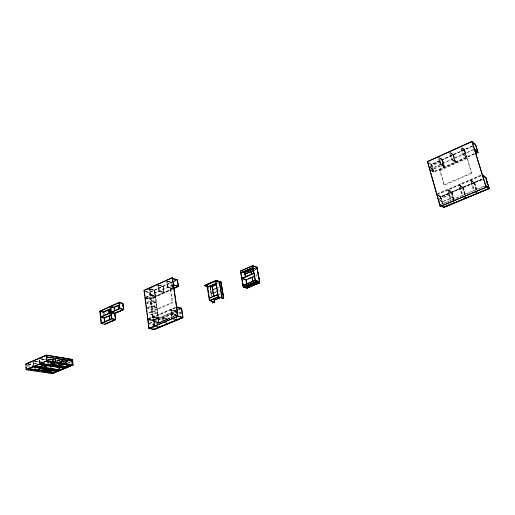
<?xml version="1.0" encoding="UTF-8"?>
<svg xmlns="http://www.w3.org/2000/svg" width="515" height="515" viewBox="0 0 515 515"><rect width="100%" height="100%" fill="white"/><g stroke="black" fill="none" stroke-linecap="round" stroke-linejoin="round"><path stroke-width="0.39" stroke-dasharray="2.58 1.93" d="M147.754 289.842L152.633 287.634M156.18 286.025L158.311 285.059L159.167 291.387L164.111 292.771L163.268 286.231L159.631 285.156M474.373 153.908L433.463 172.119L431.287 164.472L471.972 146.112M429.452 163.113L431.499 164.613L472.822 145.977M472.783 146.144L431.383 164.813L429.549 163.455M173.767 281.306L176.587 280.038M145.681 291.471L149.344 292.501L171.836 282.368M173.986 281.402L175.383 280.772M430.07 166.075L439.507 161.819L443.119 164.562L433.006 169.081L429.343 166.397M173.806 281.602L177.334 280.018M430.167 166.422L439.61 162.167L443.215 164.903L433.109 169.429L429.439 166.744M430.424 168.785L474.412 149.06M429.8 169.461L474.521 149.414M145.803 297.058L173.491 284.653M145.842 297.355L173.529 284.956M145.88 297.651L150.657 295.513L155.44 296.827L149.994 299.241L145.88 298.14M474.264 153.56L433.366 171.772L431.531 170.446M431.338 164.491L433.656 172.184L474.502 154.004M439.656 170.137L466.912 158.015L467.356 158.382L471.894 173.298L444.368 185.207L443.904 184.872L439.656 170.137L440.125 170.478L444.368 185.207M155.594 296.634L150.2 299.028L145.842 297.844M153.637 297.747L170.961 290.048L172.75 302.711L155.292 310.262L154.68 310.101L153.019 297.58L153.637 297.747L155.292 310.262M440.125 170.478L467.356 158.382M146.781 302.485L151.075 300.586L155.865 301.867L150.869 304.062L146.756 302.981M146.82 302.788L151.114 300.889L155.903 302.163L150.908 304.359L146.794 303.284M147.464 307.764L151.764 305.884L156.566 307.133L151.558 309.309L147.432 308.253M147.502 308.067L151.809 306.18L156.605 307.429L151.597 309.605L147.47 308.556M154.68 310.101L172.139 302.543L172.75 302.711M443.904 184.872L471.45 172.943L471.894 173.298M148.867 312.76L152.466 311.202L157.275 312.425L152.247 314.581L148.803 313.725M148.906 313.062L152.504 311.504L157.313 312.721L152.286 314.884L148.841 314.028M217.124 283.887L218.515 283.289M36.842 363.899L33.475 363.493L36.642 363.989M38.992 359.547L39.307 360.97M254.391 268.289L255.858 267.658M254.146 268.515L255.504 267.929M254.346 268.585L255.71 268M254.519 270.008L255.987 269.377M253.985 270.401L256.193 269.448M47.805 359.818L51.049 358.736M47.805 359.998L51.236 358.524M48.552 359.798L51.571 358.517M48.281 360.075L51.815 358.556M217.71 287.512L219.19 286.913M437.48 193.737L482.291 174.527M436.862 194.406L482.407 174.894M436.965 194.76L481.789 175.57M148.571 318.521L153.406 316.448L158.221 317.639L152.704 319.982L148.565 318.985M148.61 318.824L176.658 306.831M52.131 360.416L54.133 359.56M147.953 319.422L176.703 307.133M52.376 360.455L54.378 359.599M147.992 319.725L176.748 307.442M218.283 290.988L219.763 290.396M438.677 195.359L440.595 196.666L482.252 178.93M255.723 275.525L257.197 274.901M440.57 196.917L482.162 179.214L440.518 196.897L442.565 204.101M438.143 195.275L440.731 197.026L482.362 179.291M255.781 275.853L257.255 275.222M482.278 179.529L440.615 197.251L438.181 195.591M56.528 361.137L57.641 360.661L62.952 361.53M172.557 288.864L171.649 282.259L149.099 292.423L152.743 320.285L158.26 317.942L154.526 289.977M57.023 361.079L59.843 359.882M177.308 310.011L152.981 320.336L148.603 319.287M178.029 309.702L180.926 308.472M57.262 361.118L60.081 359.921M439.334 198.925L449.048 194.799L452.64 197.309L442.288 201.674L438.638 199.215M57.5 361.157L60.319 359.959M148.642 319.59L153.032 320.658L177.353 310.313M180.971 308.781L178.074 310.011L179.516 309.418M153.032 320.658L158.491 318.341L158.498 318L153.444 316.757M158.337 318.54L152.82 320.884L149.376 320.053M439.437 199.286L449.151 195.159L452.743 197.67L442.391 202.028L438.741 199.575M176.536 315.154L171.547 313.873L154.037 321.283L159.077 322.493L176.536 315.154L175.976 311.208L158.556 318.598L153.522 317.362M149.459 323.227L153.798 321.386L158.62 322.545L153.567 324.669L148.732 323.529M58.929 361.916L62.257 360.506M149.498 323.529L153.843 321.695L159.18 322.95M171.836 314.079L177.115 311.845M59.83 361.672L62.495 360.545M60.641 361.8L63.306 360.68M60.879 361.839L62.875 360.996M179.201 313.886L181.827 312.779M158.665 322.847L153.605 324.971L148.771 323.838M158.903 322.744L176.368 315.405M179.246 314.195L181.872 313.088M439.784 204.732L484.937 185.754M159.116 322.796L176.581 315.457L171.592 314.182L154.082 321.592L159.148 322.821M64.8 362.528L67.877 361.234L64.111 360.893M65.025 362.566L68.682 361.028M166.886 319.712L158.942 323.047L154.12 321.894L171.63 314.491L176.407 315.714L172.744 317.253M169.808 318.482L167.568 319.1M441.986 204.21L451.089 200.386L447.979 189.642L451.784 192.327L453.985 199.884M451.803 200.09L461.762 195.906M485.787 185.818L462.47 195.61L459.168 184.441L462.869 187.183L464.961 194.425M65.373 362.444L68.186 361.26M65.605 362.483L69.126 361.002M67.948 362.998L70.607 361.884M68.186 363.03L70.838 361.923M27.07 365.753L30.958 366.345M26.877 365.837L30.05 366.32M28.512 364.395L33.327 365.122M28.319 364.478L33.758 365.315M27.984 364.478L33.533 365.335M34.885 361.498L40.434 362.367M34.692 361.575L40.234 362.451M39.108 361.06L41.683 361.35M34.865 361.208L40.395 362.077M40.633 362.283L33.507 361.15L33.675 363.41M53.792 360.313L49.125 359.264L53.772 360.03M62.978 361.813L57.641 360.661M63.731 361.942L66.01 362.315L63.712 361.659M41.496 358.801L45.449 359.431M39.34 358.62L45.661 359.65M41.509 359.09L45.475 359.721M41.309 359.18L47.631 360.204M58.015 359.888L63.358 360.764M53.779 359.567L49.91 358.929L53.805 359.856M56.875 360.075L62.972 361.079M63.731 361.202L66.789 361.987L65.276 361.736M56.901 360.365L64.517 361.614M148.803 318.882L152.942 319.879M148.919 319.789L153.058 320.781M166.68 319.339L162.566 318.322L163.107 322.287M153.483 317.06L158.536 318.302M167.813 319.178L162.766 317.916L163.242 321.392M167.851 319.306L163.049 318.122L163.48 321.289M162.811 318.219L166.924 319.236M176.162 315.817L171.386 314.594L171.946 318.579M176.568 314.993L171.791 313.77L177.07 311.536L181.151 312.605M176.613 315.302L171.302 313.976L170.742 310.011L175.731 311.311M175.93 310.906L170.948 309.599L172.081 317.697M176.008 311.047L171.238 309.798L172.325 317.594M170.993 309.901L175.976 311.208M178.473 312.199L181.196 312.914M146.041 297.445L150.148 298.552M145.803 297.548L149.917 298.655L172.551 288.587L167.806 287.196M146.112 298.037L150.226 299.138M155.594 296.125L150.811 294.812L150.026 288.812M150.58 294.915L155.363 296.234M150.618 295.211L155.633 296.543L154.77 290.061L150.432 288.818M145.269 291.471L149.369 292.61M145.719 291.767L149.138 292.713L171.933 282.452L167.877 281.229M164.131 292.333L159.367 290.981L158.549 284.95M159.129 291.084L163.892 292.436M150.708 289.005L154.796 290.164M150.47 289.115L154.564 290.273M170.961 290.048L170.349 289.874L172.139 302.543M158.987 285.252L163.062 286.443M159.225 285.149L163.3 286.334M167.632 281.338L171.688 282.555M168.27 281.242L171.894 282.342M438.548 195.436L440.988 197.091L442.939 203.946M451.7 192.359L453.741 199.814M448.082 190.003L451.674 192.546M430.675 169.39L433.727 171.611L431.744 164.652L428.686 162.386M431.016 170.349L433.463 172.119M459.277 184.801L462.927 187.589M459.38 185.162L462.908 187.769M462.85 187.434L465.045 194.393M440.621 164.214L444.226 166.937M444.355 167.227L442.301 159.74L439.681 157.745M442.218 159.779L444.271 167.266M439.784 158.092L442.185 159.94M439.417 158.26L441.825 160.107L443.859 167.105L440.248 164.382L438.214 157.333M439.546 157.461L442.552 159.772L444.593 166.776L440.988 164.047L438.947 156.998M474.328 182.735L476.497 190.26M470.858 180.25L474.315 182.922M451.707 159.238L455.247 162.025M450.419 153.27L452.788 155.163L454.874 162.193L451.333 159.412L449.241 152.331M450.58 152.459L453.528 154.828L455.627 161.858L452.086 159.071L449.988 151.989M450.689 152.755L453.264 154.796L455.543 162.444L451.816 159.592L449.82 152.865M450.792 153.103L453.161 154.996M462.972 154.191L466.448 157.043M462.361 147.863L464.678 149.801L466.828 156.869L463.352 154.017L461.202 146.897M462.451 148.172L464.401 149.768L466.738 157.461L463.082 154.545L461.034 147.779M461.981 148.037L464.298 149.968M461.601 148.211L463.918 150.142L466.069 157.21L462.592 154.358L460.436 147.245M476.884 189.945L474.701 182.754L471.244 180.083L474.315 190.222M466.912 158.015L471.45 172.943M476.504 189.578L474.412 182.696L470.749 179.889L474.038 190.75M464.247 149.64L466.654 157.5M474.257 182.58L476.581 190.228M464.195 149.62L466.551 157.39M475.892 189.552L473.922 183.083L470.472 180.417L473.53 190.55M465.348 194.535L463.288 187.608L459.766 185.001L462.753 195.082M453.11 154.667L455.46 162.483M453.058 154.648L455.357 162.38M462.798 187.415L464.968 194.696M464.582 194.857L462.522 187.93L459 185.329L461.981 195.404M454.056 199.279L452.048 192.385L448.462 189.842L451.365 199.865M442.089 159.599L444.432 167.388L440.718 164.562L438.986 158.575M451.571 192.192L453.902 199.923M453.303 199.595L451.301 192.707L447.709 190.164L450.606 200.187M431.499 164.613L433.656 172.184M440.731 197.026L442.662 203.798M440.595 196.666L442.707 204.442M210.39 286.816L211.89 296.131M211.601 295.874L209.991 287.132L211.388 295.81M210.133 286.926L211.626 296.247M172.255 284.711L172.789 288.477L168.051 287.093L167.201 281.023M176.117 311.826L176.336 313.371M172.203 284.531L172.77 288.928L149.974 298.906L172.589 288.883L167.851 287.499L166.957 281.132M176.664 316.255L176.986 318.508M175.718 310.848L176.42 315.798M176.503 316.159L176.864 318.901M163.023 286.147L163.931 292.732M154.719 290.08L158.446 317.967M158.517 318.296L159.09 322.821M154.558 289.997L155.421 296.486M158.974 323.517L158.298 318.238L152.781 320.581L153.418 325.461M158.717 323.24L158.105 318.643L153.283 317.465L154.294 325.165M154.358 321.798L154.667 324.16M149.788 288.921L154.539 325.068M149.344 292.501L153.856 326.89M153.959 327.649L154.159 329.175M153.496 325.815L153.818 328.512M71.27 361.607L71.559 364.774M62.92 360.223L63.197 363.429M59.566 360.14L58.446 360.616M39.681 360.114L39.848 362.29M39.449 360.075L39.61 362.257M39.243 360.159L39.41 362.341M33.398 362.084L33.681 366.416M33.166 362.064L33.481 366.506M220.336 293.853L218.856 294.477L220.343 293.891M159.315 322.396L154.281 321.186L153.76 317.259L158.794 318.495L159.315 322.396M157.983 317.736L153.167 316.551L150.419 295.616L155.208 296.93L157.983 317.736M155.124 296.337L150.341 295.024L149.556 289.024L154.333 290.376L155.124 296.337M163.654 292.546L158.89 291.194L158.073 285.162L162.83 286.552L163.654 292.546M172.306 288.696L167.568 287.306L166.718 281.242L171.45 282.664L172.306 288.696"/><path stroke-width="0.77" d="M176.658 306.831L181.647 308.17L182.973 317.613L154.197 329.581L148.899 328.422L144.02 290.441L172.486 277.669L178.023 316.365L149.118 328.473L148.784 325.866M427.45 161.633L472.094 141.548L486.231 187.254L440.286 206.496L427.45 161.633L471.94 141.413L475.506 144.515L478.023 152.434L475.911 153.38M144.02 290.441L172.486 277.669M438.214 157.333L438.58 157.165M449.988 151.989L449.511 151.809M461.202 146.897L460.713 146.717M471.817 142.076L472.204 141.902L475.615 144.87L475.229 145.043M123.735 309.554L119.898 308.627L111.066 312.579L114.967 313.461L123.735 309.554L123.008 303.367L119.177 302.344L99.852 311.118L101.172 323.542L105.092 324.36L115.624 319.731L114.922 313.532M172.37 278.679L177.089 280.128M104.217 311.665L110.525 308.82M117.684 305.582L114.755 306.908L117.658 305.627M103.547 312L110.738 308.755M111.253 308.788L103.547 312.264L99.884 311.401L119.21 302.633L122.628 303.657M119.918 304.88L113.841 307.622L110.918 306.908M474.025 149.234L474.412 149.06L477.817 151.977M110.815 312.386L100.695 316.925L104.365 317.768L108.697 315.837M110.847 312.676L100.721 317.214L104.397 318.051L111.62 314.839M173.246 284.763L178.216 286.063L175.383 287.325M116.899 312.18L119.107 311.195M123.291 309.328L119.866 308.331L111.034 312.29L114.697 313.165M123.516 309.496L114.748 313.41L123.549 309.521L122.815 303.271M475.757 153.251L477.926 152.324L475.628 144.709M174.006 288.258L178.254 286.366L177.289 279.716M173.529 288.593L178.435 286.411L177.482 279.825L172.577 278.267M101.14 323.253L111.736 318.566L115.399 319.409L109.759 321.894M101.172 323.542L111.768 318.856L115.624 319.731M106.232 323.446L108.35 322.512M207.172 286.25L204.88 285.542L216.036 280.681L221.289 282.085L215.985 280.366L204.835 285.226L204.931 285.857L207.12 286.533M204.931 285.857L215.824 281.119L219.448 282.291M25.75 364.086L46.369 355.118L72.564 359.528L73.066 365.071L52.517 373.587L26.136 369.699L25.75 364.086L46.608 355.157L47.058 360.867L26.374 369.738L26.201 367.214M243.453 285.645L242.964 285.69L255.427 280.437L259.586 281.872L256.876 267.221L252.723 265.695L240.376 271.057L243.189 286.964L246.981 288.207L259.412 283.005L259.18 281.731M26.207 364.324L26.638 364.272M27.07 363.944L30.424 362.489M40.028 358.318L42.088 357.423M44.155 356.528L45.532 355.929M251.912 266.216L240.66 270.942L243.183 285.246M216.416 284.396L212.006 286.295L212.232 287.666M253.451 268.534L244.644 272.338L244.96 274.122L253.985 270.401M216.558 284.634L212.026 286.591L210.564 286.134M220.632 282.87L221.109 282.323L223.755 298.224L223.214 298.449L218.122 296.917L215.766 281.299M252.923 268.927L244.567 272.532L243.17 272.042M256.876 267.221L252.44 265.817L255.08 280.224M250.007 270.298L244.825 272.699M251.423 269.686L252.781 269.1M248.191 271.244L250.213 270.375M244.96 274.122L253.779 270.324M28.093 368.701L32.13 366.97M41.103 363.12L43.17 362.232M26.136 369.699L46.82 360.828L73.066 365.071M216.982 287.859L212.779 289.816M253.773 273.105L241.934 278.177L246.131 279.606M482.124 175.428L482.516 175.261L485.903 177.99M253.837 273.433L241.992 278.499L246.189 279.928L254.307 276.478M176.497 307.552L181.254 308.82M217.555 291.336L213.339 293.286M248.346 278.667L250.56 277.727M252.035 277.096L254.243 276.156M36.597 369.963L41.297 367.968L42.842 368.244M48.893 364.749L53.715 362.702M35.065 370.736L35.252 370.536M36.674 370.066L41.528 368.006M42.893 367.427L47.741 365.367M49.125 364.781L54.107 362.669M55.53 362.064L55.453 358.266L55.755 361.955M43.125 367.465L47.972 365.405M55.33 362.264L55.227 358.446M36.919 370.105L41.754 368.051M49.389 364.813L54.352 362.708M37.196 370.079L40.64 368.624L48.371 369.789L44.29 371.502M54.397 362.785L50.856 364.292L58.568 365.508L62.103 364.028M37.441 370.118L40.685 368.74M51.3 364.24L54.642 362.824M242.906 285.361L255.363 280.109L259.245 281.66M206.921 284.988L209.399 300.593L218.392 296.807L223.484 298.333L223.227 296.775M209.882 300.541L218.334 296.981M243.189 286.964L255.659 281.718L259.412 283.005M439.784 204.732L440.158 204.577M485.272 185.612L485.671 185.445L489.044 188.104L488.645 188.271M44.045 371.469L47.934 369.834M61.864 363.989L58.53 365.386L58.33 362.991M220.916 297.361L214.246 300.161L221.122 297.425M44.303 371.592L49.82 369.274L47.502 368.952M56.611 364.948L56.727 366.377L62.392 364.002M44.541 371.63L49.369 369.603M57.68 366.12L61.922 364.337M64.002 363.403L63.892 359.67M257.513 282.272L246.55 286.874L246.775 288.136L259.212 282.935L258.691 281.776M246.756 286.939L256.985 282.651M44.779 371.663L49.607 369.641M57.21 366.448L62.161 364.375M45.101 371.624L49.183 369.912L56.759 371.058L53.328 372.48M62.251 364.433L59.38 365.637L66.931 366.835L71.791 364.813M45.339 371.663L49.228 370.034M59.817 365.592L62.489 364.472M154.397 325.937L154.873 325.738M163.107 322.287L163.59 322.081M171.946 318.579L177.199 320.015M177.727 316.159L182.497 317.375M249.228 286.173L252.627 284.75M254.056 284.151L257.487 282.709M212.766 301.565L214.266 302.189M222.004 297.696L219.364 281.763L222.004 297.696L223.755 298.224M148.899 328.422L177.81 316.307L182.973 317.613M440.119 206.386L486.231 187.254M72.023 361.144L46.53 356.876L72.222 361.06M212.277 301.339L212.528 302.917L214.794 301.97L214.169 298.095M214.452 300.573L214.71 302.157L212.528 302.917M441.613 205.942L443.808 206.991M444.921 206.528L447.149 205.601M448.629 204.976L450.857 204.049M441.104 205.897L443.537 207.506L489.153 188.471M485.787 177.63L489.25 188.567L443.57 207.448L489.102 188.451L485.909 177.81M156.689 328.119L158.768 327.257M159.702 326.864L159.502 327.27M161.633 326.059L163.809 325.158M167.909 323.446L172.564 321.508M174.031 320.897L176.239 319.982M176.729 319.776L177.218 319.57M177.694 319.371L182.02 317.568M153.979 329.536L182.754 317.555M52.446 372.712L56.322 371.103M70.227 365.328L66.899 366.712L66.763 365.129M53.38 372.551L58.201 370.549M65.804 367.395L72.158 364.755M72.351 364.755L47.032 360.571M53.618 372.583L58.433 370.588M62.63 367.961L64.182 368.199L72.39 364.794M52.292 373.555L72.84 365.032L72.338 359.489M27.346 369.48L28.937 369.712M48.416 372.564L49.929 372.783M27.134 369.564L28.731 369.796M30.25 370.021L31.898 370.266M33.481 370.497L35.696 370.826M37.254 371.058L38.992 371.283M41.149 371.63L42.854 371.849M44.258 372.088L45.951 372.306M47.374 372.551L49.73 372.866M32.754 367.002L58.388 370.607M40.44 368.708L48.172 369.873M48.983 369.995L56.56 371.141M35.393 366.017L60.287 370.111L34.621 365.901M34.286 366.944L35.844 367.182M37.395 367.42L39.732 367.774M44.393 368.483L45.951 368.714M51.391 369.545L52.942 369.776M54.5 370.015L56.051 370.253M52.44 365.702L53.953 365.94M62.289 367.247L63.809 367.485M39.346 364.324L41.67 364.691M43.221 364.929L44.779 365.174M46.331 365.418L47.882 365.656M49.434 365.901L50.985 366.139M52.543 366.384L54.094 366.629M56.418 366.989L57.976 367.234M59.528 367.472L61.079 367.716M39.018 364.356L41.393 364.729M38.586 364.498L64.182 368.199M51.062 364.202L58.768 365.425M59.579 365.553L67.137 366.751L66.995 365.167M41.252 363.506L66.1 367.697L40.473 363.384M60.165 362.785L61.697 363.036M63.809 363.403L64.285 363.481M47.425 361.775L48.977 362.026M50.528 362.27L52.079 362.521M53.624 362.766L55.176 363.017M57.5 363.39L59.051 363.642M60.603 363.886L62.154 364.137M63.699 364.388L65.251 364.633M66.802 364.884L68.353 365.135M46.401 355.247L72.119 359.451L72.621 364.993L52.041 373.24M55.626 356.934L57.171 357.198M58.716 357.455L63.358 358.234M64.111 358.363L71.688 359.631M63.847 358.466L65.424 358.73M66.995 358.994L68.566 359.258M70.137 359.522L71.707 359.785M149.768 328.325L153.225 329.117M159.74 327.276L154.635 325.834M112.315 313.023L114.51 313.551M112.721 312.541L111.253 312.193L110.622 306.528L114.279 307.423L114.671 310.951M168.379 323.684L163.345 322.184M111.137 306.805L114.06 307.526M176.703 307.133L181.692 308.472M214.794 301.97L209.669 300.477L207.397 284.943M209.399 300.593L214.71 302.157M173.529 284.956L178.435 286.411M212.219 286.366L212.199 287.866M210.101 285.793L212.289 286.475L213.918 296.543M221.605 286.031L221.16 284.55M219.396 281.969L215.766 280.797L218.392 296.807M220.819 282.49L221.598 285.999M243.679 286.913L247.052 288.02L246.827 286.758L244.805 286.089M245.063 286.385L247.4 287.093M255.582 281.905L258.923 283.05M242.752 271.675L244.844 272.416M452.286 201.211L454.784 202.949M463.642 196.453L466.088 198.23M475.184 191.612L477.663 193.402M485.787 185.818L489.25 188.567M482.291 174.527L485.954 177.765L482.407 174.894M474.521 149.414L478.023 152.434M486.405 181.048L487.074 183.211M471.94 141.413L486.076 187.132M454.571 202.498L454.674 202.859M443.434 207.146L443.537 207.506M427.617 161.755L427.714 162.103M427.836 162.528L440.286 206.496M255.633 280.508L255.865 281.789L243.395 287.029L243.17 285.761M252.723 265.695L255.659 281.718M251.017 271.502L251.571 274.547L250.818 270.768M252.125 277.591L252.82 281.396M252.067 277.617L252.756 281.422M244.953 273.008L245.694 277.154M246.119 279.523L246.968 284.267M244.85 274.115L245.134 275.692M245.97 280.205L246.685 284.383M221.72 286.72L222.647 292.288M222.77 293.016L223.349 296.492M221.154 284.312L221.476 286.224M221.675 287.428L221.978 289.25M222.19 290.544L222.48 292.282M222.712 293.659L222.982 295.307M221.74 288.033L221.971 289.417M222.21 290.84L222.435 292.224M212.399 288.915L212.65 290.46M212.901 291.812L213.152 293.563M213.461 295.288L213.686 296.666M214.028 298.777L214.279 300.528M212.457 289.449L212.708 291.026M212.965 292.61L213.223 294.187M213.989 298.932L214.24 300.509M181.46 308.408L182.793 317.581L153.921 329.278M172.274 277.604L177.81 316.307M144.239 290.505L144.445 292.082M144.638 293.627L144.953 296.041M145.121 297.361L145.494 300.271M145.661 301.578L145.99 304.133M146.17 305.53L146.485 307.996M146.678 309.489L146.981 311.865M147.181 313.41L148.61 324.514M122.795 305.073L122.956 306.496M119.177 302.344L119.898 308.627M118.984 302.736L119.647 308.434M118.952 308.44L118.431 305.279L118.823 309.161M114.053 307.255L114.356 310.378M114.684 313.069L115.431 319.699L104.822 324.064M114.465 313.172L114.736 315.547M110.371 306.341L111.768 318.856M110.191 306.728L111.517 318.663M109.251 312.013L108.993 309.695L109.199 312.032M109.592 315.096L109.759 316.641M109.541 315.122L109.714 316.661M108.774 309.644L109.199 313.5M109.457 315.817L109.965 320.452M108.729 309.663L109.154 313.526M109.322 315.071L109.837 319.699M104.185 316.107L103.766 312.167L100.097 311.305L101.352 323.156M104.358 317.678L104.867 322.396M104.146 317.774L104.648 322.493M70.677 365.508L45.101 361.401M64.974 366.274L65.096 367.691M59.083 367.407L59.322 370.221M58.948 368.193L59.122 370.298M55.723 359.547L55.884 361.485M54.963 357.822L55.15 360.043M51.552 369.86L51.803 372.982M50.721 366.101L50.888 368.231M47.914 361.44L48.204 365.038M46.369 355.118L46.82 360.828M43.395 368.624L43.517 370.201M43.215 369.377L43.337 370.955M42.185 364.813L42.41 367.749M41.985 364.852L42.204 367.723M34.994 366.97L35.2 369.822M26.4 367.124L26.503 368.643M215.927 283.527L207.545 287.158L215.927 283.527M252.768 267.62L240.975 272.731L252.768 267.62M217.742 294.599L209.302 298.172L217.742 294.599M53.895 372.467L28.216 368.65L53.895 372.467M259.753 281.917L256.863 267.337L259.753 281.917"/></g></svg>
